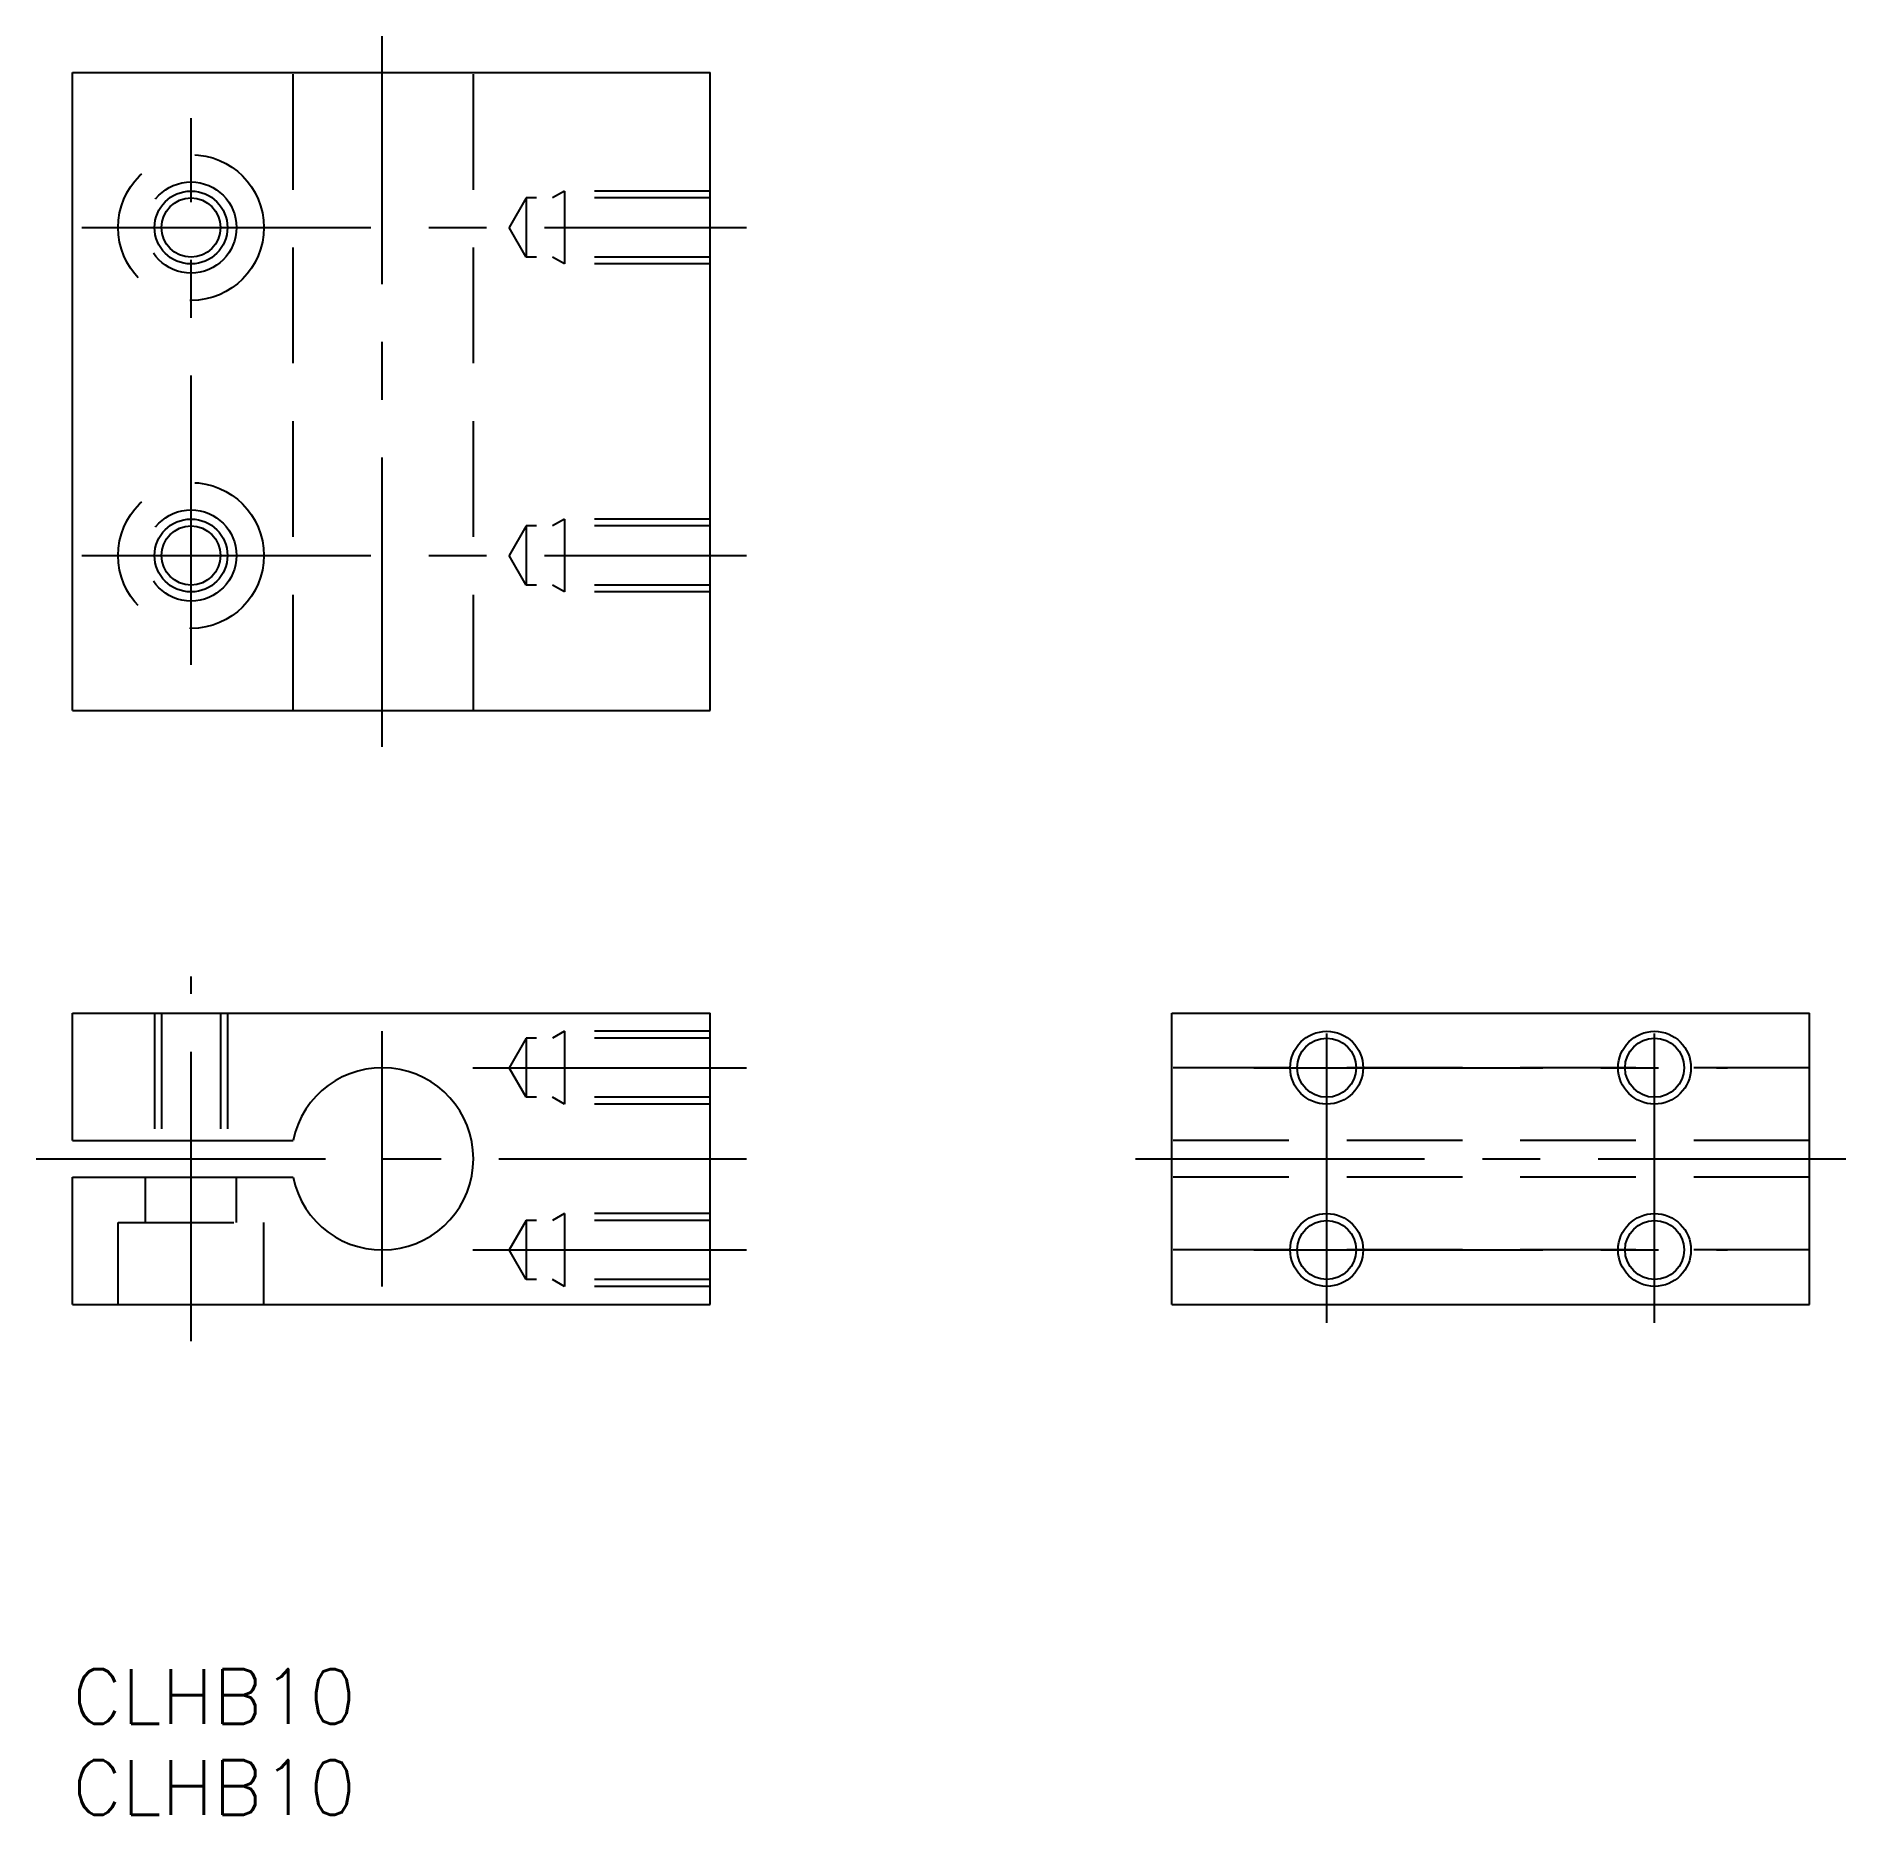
# Model space of a CAD drawing. Extents: x -2 to 97.3, y -8 to 89.6.
import ezdxf

# ---------------------------------------------------------------- set-up
doc = ezdxf.new("R2010")
doc.units = 0
doc.header["$LTSCALE"] = 0.5
doc.linetypes.add('CENTER', pattern=[50.8, 31.75, -6.35, 6.35, -6.35])
doc.linetypes.add('DASHED', pattern=[19.05, 12.7, -6.35])
for name, color, linetype in [('MSM_CENTER', 1, 'CENTER'), ('MSM_CONTINUOUS', 7, 'CONTINUOUS'), ('MSM_DASHED', 4, 'DASHED'), ('MSM_NARROW', 5, 'CONTINUOUS'), ('MSM_PART_NUMBER', 7, 'CONTINUOUS')]:
    doc.layers.add(name, color=color, linetype=linetype)
doc.styles.get("Standard").update_dxf_attribs({"font": 'txt.shx', "height": 3, "bigfont": 'bigfont.shx'})

msp = doc.modelspace()

# ---------------------------------------------------------------- linework, layer by layer
at = {"layer": 'MSM_CENTER'}
for p, q in [((17, 50.613), (17, 89.613)), ((6.5, 55.113), (6.5, 85.113)), ((0.5, 79.113), (37, 79.113)), ((0.5, 61.113), (37, 61.113)), ((6.5, 18), (6.5, 38)), ((68.848, 19), (68.848, 37)), ((86.848, 19), (86.848, 37)), ((17, 21), (17, 35)), ((21.964, 33), (37, 33)), ((64.848, 33), (90.848, 33)), ((-2, 28), (37, 28)), ((58.348, 28), (97.348, 28)), ((21.964, 23), (37, 23)), ((64.848, 23), (90.848, 23))]:
    msp.add_line(p, q, dxfattribs=at)
at = {"layer": 'MSM_CONTINUOUS'}
for p, q in [((0, 87.613), (35, 87.613)), ((0, 52.613), (0, 87.613)), ((35, 52.613), (35, 87.613)), ((0, 52.613), (35, 52.613)), ((0, 36), (35, 36)), ((0, 29), (0, 36)), ((35, 20), (35, 36)), ((60.348, 20), (60.348, 36)), ((60.348, 36), (95.348, 36)), ((95.348, 20), (95.348, 36)), ((0, 29), (12.101, 29)), ((0, 20), (0, 27)), ((0, 27), (12.101, 27)), ((0, 20), (35, 20)), ((60.348, 20), (95.348, 20))]:
    msp.add_line(p, q, dxfattribs=at)
for centre in [(6.5, 79.113), (6.5, 61.113), (68.848, 33), (86.848, 33), (68.848, 23), (86.848, 23)]:
    msp.add_circle(centre, 1.621, dxfattribs=at)
msp.add_arc((17, 28), 5, 191.53696, 168.46304, dxfattribs=at)
at = {"layer": 'MSM_DASHED'}
for p, q in [((12.101, 52.613), (12.101, 87.613)), ((22, 52.613), (22, 87.613)), ((24.9, 80.734), (23.964, 79.113)), ((35, 80.734), (24.9, 80.734)), ((24.9, 80.734), (24.9, 77.492)), ((27, 81.113), (26.344, 80.734)), ((35, 81.113), (27, 81.113)), ((27, 81.113), (27, 77.113)), ((24.9, 77.492), (23.964, 79.113)), ((35, 77.492), (24.9, 77.492)), ((27, 77.113), (26.344, 77.492)), ((35, 77.113), (27, 77.113)), ((24.9, 62.734), (23.964, 61.113)), ((35, 62.734), (24.9, 62.734)), ((24.9, 62.734), (24.9, 59.492)), ((27, 63.113), (26.344, 62.734)), ((35, 63.113), (27, 63.113)), ((27, 63.113), (27, 59.113)), ((24.9, 59.492), (23.964, 61.113)), ((35, 59.492), (24.9, 59.492)), ((27, 59.113), (26.344, 59.492)), ((35, 59.113), (27, 59.113)), ((4.5, 36), (4.5, 29)), ((4.879, 36), (4.879, 29)), ((8.121, 36), (8.121, 29)), ((8.5, 36), (8.5, 29)), ((27, 35), (26.344, 34.621)), ((35, 35), (27, 35)), ((27, 35), (27, 31)), ((24.9, 34.621), (23.964, 33)), ((35, 34.621), (24.9, 34.621)), ((24.9, 34.621), (24.9, 31.379)), ((24.9, 31.379), (23.964, 33)), ((95.348, 33), (60.348, 33)), ((35, 31.379), (24.9, 31.379)), ((27, 31), (26.344, 31.379)), ((35, 31), (27, 31)), ((95.348, 29), (60.348, 29)), ((4, 24.5), (4, 27)), ((9, 24.5), (9, 27)), ((95.348, 27), (60.348, 27)), ((27, 25), (26.344, 24.621)), ((35, 25), (27, 25)), ((27, 25), (27, 21)), ((2.5, 24.5), (10.5, 24.5)), ((2.5, 20), (2.5, 24.5)), ((10.5, 20), (10.5, 24.5)), ((24.9, 24.621), (23.964, 23)), ((35, 24.621), (24.9, 24.621)), ((24.9, 24.621), (24.9, 21.379)), ((24.9, 21.379), (23.964, 23)), ((95.348, 23), (60.348, 23)), ((35, 21.379), (24.9, 21.379)), ((27, 21), (26.344, 21.379)), ((35, 21), (27, 21))]:
    msp.add_line(p, q, dxfattribs=at)
for centre, radius in [((6.5, 79.113), 4), ((6.5, 79.113), 2.5), ((6.5, 61.113), 4), ((6.5, 61.113), 2.5)]:
    msp.add_circle(centre, radius, dxfattribs=at)
at = {"layer": 'MSM_NARROW'}
for centre in [(6.5, 79.113), (6.5, 61.113), (68.848, 33), (86.848, 33), (68.848, 23), (86.848, 23)]:
    msp.add_circle(centre, 2, dxfattribs=at)

# ---------------------------------------------------------------- texts
at = {"layer": 'MSM_PART_NUMBER'}
for p in [(0, -3), (0, -8)]:
    msp.add_text('CLHB10', height=3, dxfattribs=at).set_placement(p)

doc.saveas('drawing.dxf')
